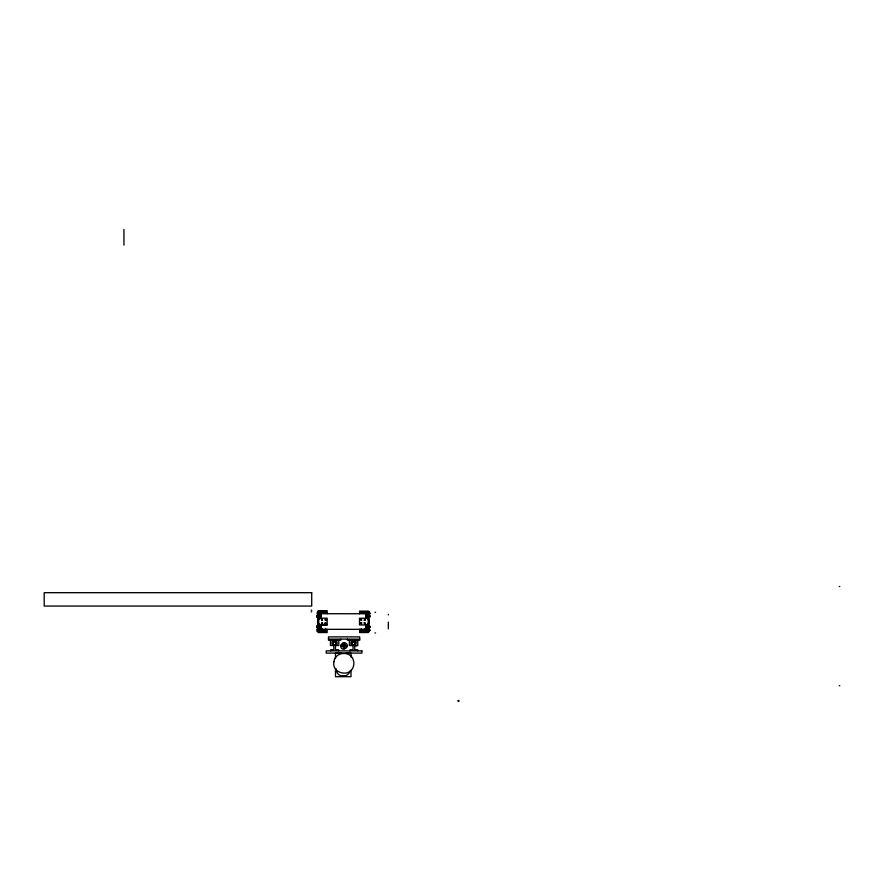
<?xml version="1.0" encoding="UTF-8"?>
<svg xmlns="http://www.w3.org/2000/svg" width="884" height="884" viewBox="0 0 884 884"><rect width="100%" height="100%" fill="white"/><g stroke="black" fill="none" stroke-linecap="round" stroke-linejoin="round"><path stroke-width="1.33" d="M319.334 612.513C315.931 612.181 322.196 617.143 319.102 618.866L319.002 613.662M319.279 630.745L318.45 630.922L318.284 629.762M319.091 613.606L319.4 612.656M325.909 623.54L325.842 622.701L325.058 622.822M326.063 619.794L325.809 620.402M361.655 622.9L361.401 623.773L360.705 622.966M365.037 622.988L364.363 623.773L364.296 622.723M367.269 618.933L367.457 612.899M367.667 629.662L367.357 630.601M368.639 622.833L368.65 629.441L368.617 613.176M369.821 613.419L369.611 614.303M367.424 630.756L368.683 630.292M369.844 613.739L369.799 613.12M369.821 630.557L369.866 629.949M321.632 619.872L322.008 619.419M326.063 619.971L324.936 620.038M342.926 645.585L342.87 646.326M360.838 619.551L361.556 620.402M360.683 623.154L361.689 622.922M369.866 630.546L368.219 632.171L366.197 631.132M320.549 612.126C317.577 608.137 314.958 616.236 319.71 614.723M321.654 623.087L322.428 622.756M322.66 623.408L322.074 623.695M320.505 631.132L320.671 630.867A1.934 1.934 0 0 0 320.671 629.673L320.505 629.375M342.87 645.64L343.931 644.867L344.926 645.475M344.926 646.491L344.882 645.265M360.672 619.783L361.401 619.419M365.004 620.292C365.037 617.971 363.015 621.187 364.993 620.27M354.981 643.828C356.385 639.53 349.158 642.115 352.915 644.613C354.915 646.138 356.827 642.381 354.418 641.662A1.669 1.669 0 0 0 353.39 641.662L352.307 642.745L352.296 645.519L349.401 645.519L349.401 640.226M366.573 630.303L367.225 629.187M317.069 629.375L317.953 628.546M317.268 629.132L317.113 631.143M320.549 631.143L318.781 632.182L317.069 631.132M361.368 620.491L361.766 619.772M333.036 643.729L334.108 641.629A1.669 1.669 0 0 1 335.147 641.629C337.555 642.348 335.644 646.094 333.644 644.569C330.384 641.254 338.141 640.16 335.798 644.149C337.091 647.784 338.616 638.856 334.207 640.259C329.887 639.917 333.157 648.281 333.124 643.806M357.755 640.226L357.755 645.519C352.053 647.861 359.81 640.491 353.534 640.226C349.324 639.353 351.279 647.795 352.296 644.116M318.196 629.883L319.268 629.795M336.682 644.834L335.798 645.519L338.815 645.519L338.815 640.226M354.749 645.519L355.633 644.834M319.92 614.579L320.671 613.606A1.934 1.934 0 0 0 320.671 612.413L320.505 612.137M367.435 612.944L368.595 613.22M369.302 614.8L368.23 615.341M343.147 645.198L343.633 644.867A1.116 1.116 0 0 1 344.285 644.922M344.771 646.712L344.285 647.044A1.116 1.116 0 0 1 343.589 647.044L343.191 646.712M319.964 614.568L319.389 614.855M322.483 620.336L321.909 620.38M322.417 620.38L321.61 619.971M325.235 619.463L326.041 619.949M317.909 628.535L319.422 628.425M364.285 622.745L364.993 622.922M367.6 629.629L368.296 629.662M344.484 646.922L343.633 646.989M325.677 623.684L325.113 623.54M322.262 623.806L321.732 623.585M325.599 623.695L324.958 623.242M839.247 586.523L839.8 586.523M311.179 610.225L311.743 610.225M311.168 611.839L311.732 611.839M319.522 611.839L327.168 611.839L327.168 610.722L318.251 610.722L318.251 611.839M367.203 612.258L359.556 612.258L359.556 611.142L368.473 611.142L368.473 612.258M374.993 612.258L375.556 612.258M318.085 613.872L319.478 613.872M367.28 613.618L368.628 613.728L368.65 620.336M318.24 614.071L319.533 614.071M320.781 615.64L316.87 615.695L316.87 616.921L320.781 616.866M365.943 615.695L369.855 615.662M365.943 616.933L369.855 616.888M318.262 618.259L327.191 618.181L327.179 624.944L318.262 624.944M368.451 618.259L359.512 618.236L359.534 624.944L368.451 624.944M369.114 619.596L368.175 619.596L369.103 619.673L369.103 623.574M318.66 619.607L317.61 619.629L317.61 623.529L318.66 623.507M368.153 623.574L369.114 623.496M318.262 624.877L327.191 624.866M316.87 626.215L320.737 626.215L320.682 627.496L316.87 627.441L316.87 626.215L320.781 626.27M365.954 626.237L369.844 626.281M365.954 627.474L369.844 627.507M367.236 629.331L368.628 629.331M319.478 629.474L318.085 629.474L318.118 622.767M367.258 629.441L367.313 624.126M319.522 631.43L327.157 631.43L327.157 632.546L318.24 632.546L318.24 631.43M367.225 631.419L359.589 631.419L359.589 632.535L368.506 632.535L368.506 631.419M374.982 632.966L375.534 632.966M328.494 639.11L359.711 639.11M354.738 644.768L353.07 644.768L353.07 649.784L349.998 649.784L349.998 650.889M341.953 653.21L335.489 653.21L335.489 658.425M345.832 653.21L351.003 653.21L351.003 657.121M839.247 685.719L839.8 685.719M322.163 622.59L322.704 623.065M368.562 628.413L369.821 629.961M368.031 629.563L368.606 629.972M367.335 615.275L366.749 614.988M367.766 630.955L367.225 630.369M318.991 612.314L319.533 612.899M318.45 613.606L318.781 618.866M319.665 628.535L320.395 629.132M369.302 612.071L367.633 611.529L366.098 612.833A1.934 1.934 0 0 0 366.098 614.026L366.794 614.999M369.258 612.059L369.844 613.131M319.533 629.198L320.174 630.314M388.352 614.325L388.352 614.877M388.352 622.137L388.352 628.811M369.766 615.662L369.799 616.933L369.645 615.662M369.755 627.507L369.81 626.237L369.634 627.507M369.291 615.662L369.236 616.933M369.247 626.237L369.28 627.507M368.429 613.728L368.44 620.336M368.429 622.833L368.44 629.441M368.252 613.728L368.263 629.441M367.932 613.728L367.932 618.933M367.932 624.126L367.932 629.331M367.722 613.728L367.722 618.933M367.722 624.126L367.722 629.331M367.611 613.728L367.611 618.933M367.611 624.126L367.611 629.331M367.435 613.728L367.435 618.933M367.435 624.126L367.435 629.331M366.993 615.695L366.993 616.933M367.037 626.281L367.037 627.507M366.506 615.695L366.506 616.933M366.551 626.281L366.551 627.507M366.153 615.695L366.153 616.933M366.075 626.281L366.197 627.507M366.031 615.695L366.031 616.933M365.644 613.684L365.667 618.922M365.667 624.126L365.644 629.364M365.158 629.331L365.158 630.436M364.993 629.331L365.125 630.436M364.772 629.331L364.772 630.436M364.595 629.331L364.595 630.436M364.097 629.331L364.208 630.436M361.644 629.331L361.744 630.436M361.247 629.331L361.247 630.436M361.07 629.331L360.992 630.436M360.716 629.331L360.749 630.436M359.556 613.75L359.556 612.634L366.241 612.634L366.241 613.75L320.483 613.717L320.483 612.601L327.168 612.601L327.168 613.717M359.567 629.331L359.567 630.436L366.252 630.436L366.252 629.331L320.483 629.32L320.483 630.436L327.168 630.436L327.168 629.32M357.799 650.889L357.799 649.784L354.738 649.784L354.749 644.149M351.003 670.171L351.003 676.702L335.489 676.702L335.489 668.868M347.445 639.11L347.445 640.226L359.711 640.226L359.7 636.878L328.494 636.878L328.505 640.226L340.76 640.226L340.76 639.11M338.517 650.856L338.517 649.74L335.467 649.74L335.467 644.723L333.787 644.723L333.787 649.74L330.715 649.74L330.715 650.856M333.345 644.116L333.345 645.519L330.45 645.519L330.45 640.226M325.997 610.722L325.964 611.839M326.019 629.32L326.019 630.436M325.864 611.839L325.721 610.722L325.643 611.839M325.876 630.436L325.743 629.32L325.655 630.436M325.467 610.722L325.467 611.839M325.489 629.32L325.489 630.436M325.224 610.722L325.301 611.839M325.312 629.32L325.235 630.436M325.08 610.722L325.08 611.839M325.091 630.436L324.992 629.32L324.958 630.436M324.936 610.722L324.936 611.839M322.693 610.722L322.66 611.839M322.627 629.32L322.66 630.436M322.561 610.722L322.561 611.839M322.527 629.32L322.527 630.436M322.34 610.722L322.34 611.839M322.306 629.32L322.384 630.436M322.163 610.722L322.163 611.839M322.13 629.32L322.13 630.436M321.997 610.722L321.909 611.839M321.875 629.32L321.964 630.436M321.776 610.722L321.776 611.839M321.632 610.722L321.666 611.839M321.08 613.728L321.069 618.966M321.08 624.126L321.069 629.419M320.572 626.27L320.572 627.496M320.207 626.27L320.207 627.496M320.163 615.695L320.163 616.921M319.677 615.695L319.677 616.921M319.721 626.27L319.721 627.496M319.456 613.662L319.411 618.866M319.456 624.071L319.411 629.474M318.781 624.071L318.781 629.474M318.284 613.662L318.284 629.474M318.163 613.662L318.085 620.369M317.931 615.695L317.931 616.921M317.975 626.27L317.975 627.496M317.433 615.695L317.433 616.921M317.433 626.215L317.478 627.496M317.08 615.695L317.08 616.921M317.08 626.215L317.124 627.496M316.969 615.695L316.969 616.921M316.969 626.215L317.013 627.496M123.948 229.431L123.948 245.111M350.097 670.978A7.138 7.138 0 0 1 336.075 669.133M344.904 675.995A7.138 7.138 0 0 1 341.213 675.995M336.174 670.945A7.138 7.138 0 0 1 335.931 669.1M320.627 629.662A1.934 1.934 0 0 1 320.627 630.844M366.131 630.844A1.934 1.934 0 0 1 366.131 629.651M320.627 612.424A1.934 1.934 0 0 1 320.726 613.021M333.931 661.74C331.478 673.442 350.252 677.951 353.379 666.403A10.033 10.033 0 0 0 353.379 660.204C350.76 650.381 334.981 651.63 333.931 661.74M340.683 645.397C340.462 653.497 352.329 646.215 345.014 642.745A3.348 3.348 0 0 0 342.948 642.745L340.683 645.397M340.915 645.828L341.788 646.37L343.39 644.104A1.912 1.912 0 0 1 344.572 644.104C347.854 647.773 346.882 644.524 343.489 648.193C345.799 650.679 341.986 644.458 340.915 645.828M343.423 643.32C344.252 645.364 344.981 641.673 343.423 643.32M458.1 700.791C458.774 702.913 459.746 699.288 458.1 700.791M311.709 592.689L44.2 592.689L44.2 606.059L311.709 606.059L311.709 592.689M361.899 650.867L326.229 650.867L326.229 653.099L361.899 653.099L361.899 650.867M352.307 645.519L351.423 644.834L352.296 645.519M333.356 645.519L332.472 644.834L333.356 645.519M364.429 630.436L364.429 629.331L364.341 630.436M361.501 630.436L361.501 629.331L361.423 630.436M321.743 630.436L321.743 629.32L321.632 630.436M320.638 616.921L320.638 615.695L320.527 616.921M319.102 629.474L319.102 624.071L319.002 629.474M318.572 629.474L318.572 613.662L318.461 629.474"/></g></svg>
